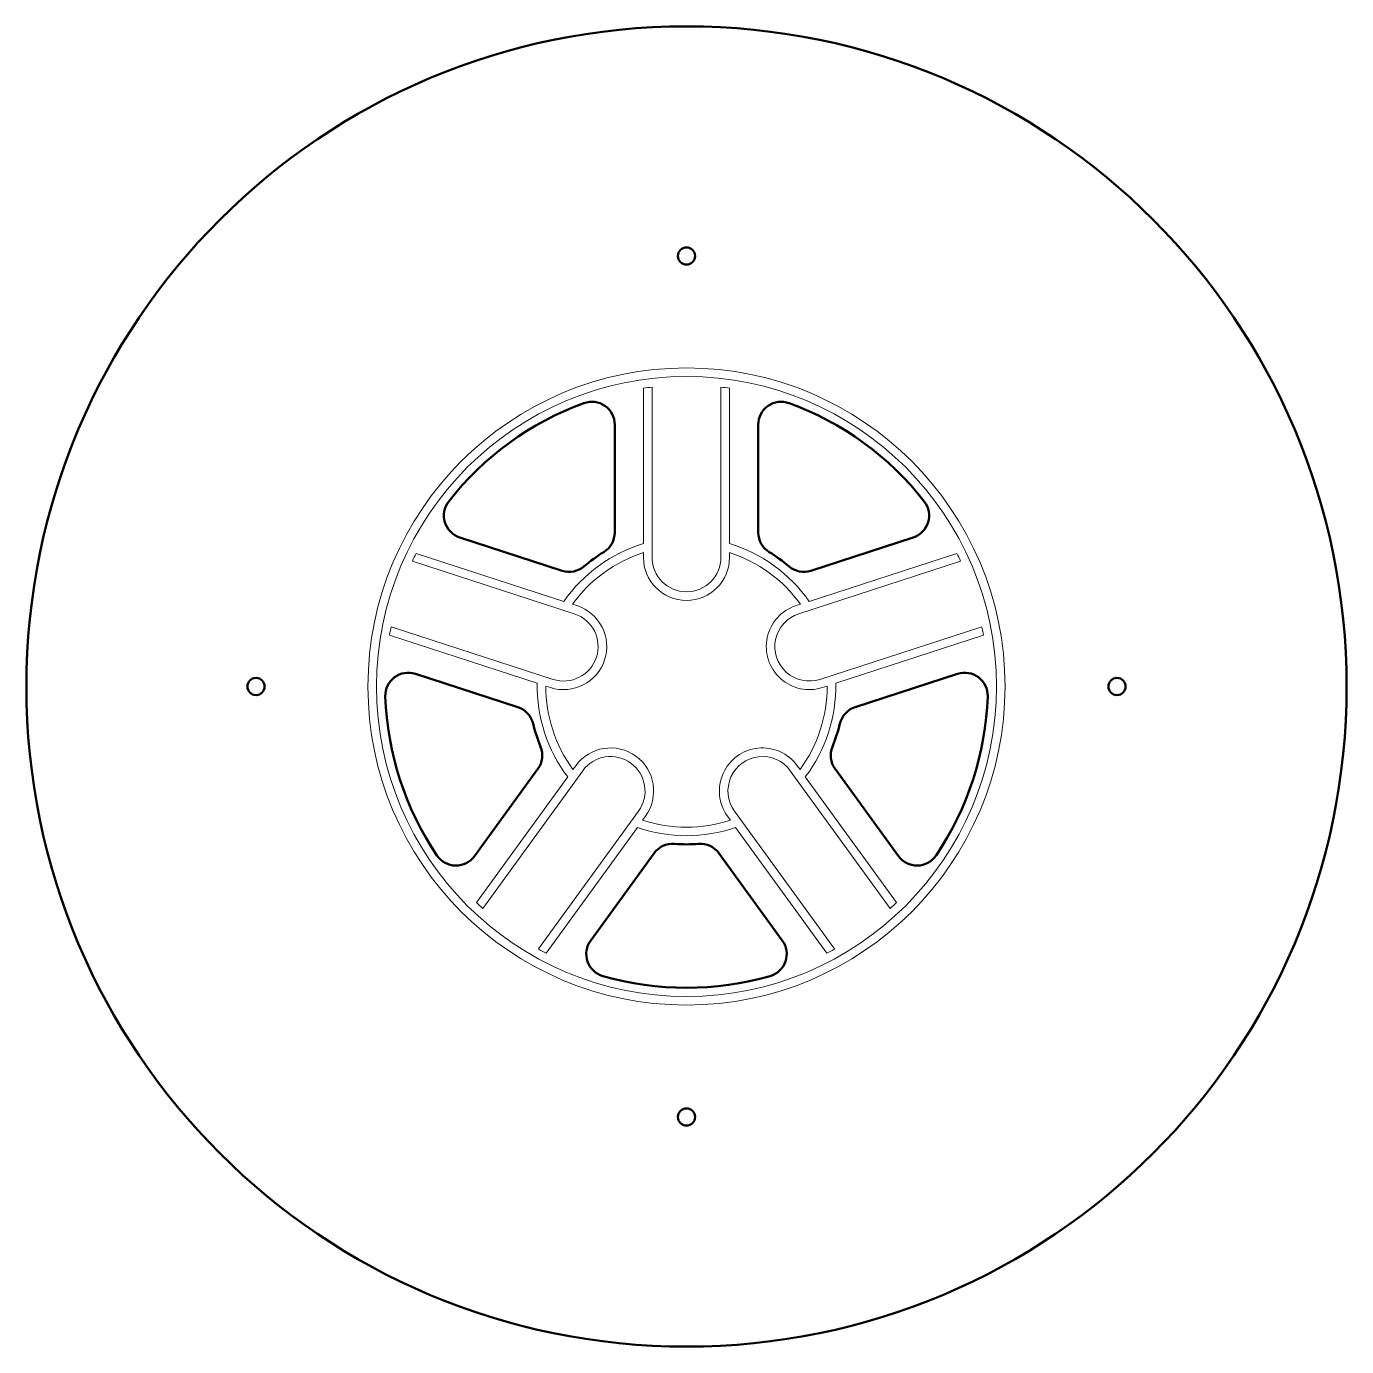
# Model space of a CAD drawing. Header units: millimetres. Extents: x -4457 to 5436, y 521 to 6420.
# Drawn here: x 462.3 to 922.3, y 4365.5 to 4825.5 of the extents above; entities that cross this region are included whole.
import ezdxf

# ---------------------------------------------------------------- set-up
doc = ezdxf.new("R2010")
doc.units = ezdxf.units.MM
doc.header["$MEASUREMENT"] = 0
doc.layers.add('layer 1', color=7, linetype='Continuous')
doc.layers.add('layer 2', color=7, linetype='Continuous')

msp = doc.modelspace()

# ---------------------------------------------------------------- linework, layer by layer
at = {"layer": 'layer 1', "lineweight": 50}
for points, knots in [([(922.3083, 4595.4514), (922.3083, 4722.4768), (819.3339, 4825.4512), (692.3086, 4825.4514), (692.3086, 4825.4514), (565.2832, 4825.4516), (462.3086, 4722.4774), (462.3083, 4595.452), (462.3083, 4595.452), (462.3079, 4468.4266), (565.282, 4365.4519), (692.3073, 4365.4514), (692.3073, 4365.4514), (819.3327, 4365.4509), (922.3076, 4468.4248), (922.3083, 4595.4502)], [0, 0, 0, 0, 0.2, 0.2, 0.2, 0.2, 0.4, 0.4, 0.4, 0.4, 0.6, 0.6, 0.6, 0.6, 1, 1, 1, 1]), ([(695.3083, 4745.4514), (695.3083, 4747.1083), (693.9651, 4748.4514), (692.3083, 4748.4514), (692.3083, 4748.4514), (690.6514, 4748.4514), (689.3083, 4747.1083), (689.3083, 4745.4514), (689.3083, 4745.4514), (689.3083, 4743.7946), (690.6514, 4742.4514), (692.3082, 4742.4514), (692.3082, 4742.4514), (693.9651, 4742.4514), (695.3083, 4743.7945), (695.3083, 4745.4514)], [0, 0, 0, 0, 0.2, 0.2, 0.2, 0.2, 0.4, 0.4, 0.4, 0.4, 0.6, 0.6, 0.6, 0.6, 1, 1, 1, 1]), ([(667.3083, 4686.6654), (667.3083, 4689.2728), (666.0376, 4691.7166), (663.9032, 4693.2142), (663.9032, 4693.2142), (661.7688, 4694.7118), (659.0385, 4695.0753), (656.5866, 4694.1882)], [0, 0, 0, 0, 0.33333333, 0.33333333, 0.33333333, 0.33333333, 1, 1, 1, 1]), ([(728.0299, 4694.1882), (725.578, 4695.0753), (722.8477, 4694.7118), (720.7133, 4693.2142), (720.7133, 4693.2142), (718.5789, 4691.7166), (717.3083, 4689.2728), (717.3083, 4686.6654)], [0, 0, 0, 0, 0.33333333, 0.33333333, 0.33333333, 0.33333333, 1, 1, 1, 1]), ([(609.4425, 4659.9361), (607.8412, 4657.8783), (607.3432, 4655.1693), (608.1079, 4652.6766), (608.1079, 4652.6766), (608.8727, 4650.1839), (610.8042, 4648.2202), (613.284, 4647.4145)], [0, 0, 0, 0, 0.33333333, 0.33333333, 0.33333333, 0.33333333, 1, 1, 1, 1]), ([(771.3325, 4647.4145), (773.8123, 4648.2202), (775.7438, 4650.1839), (776.5086, 4652.6766), (776.5086, 4652.6766), (777.2733, 4655.1693), (776.7753, 4657.8783), (775.174, 4659.936)], [0, 0, 0, 0, 0.33333333, 0.33333333, 0.33333333, 0.33333333, 1, 1, 1, 1]), ([(597.8331, 4599.8617), (595.3534, 4600.6674), (592.6365, 4600.2141), (590.5526, 4598.647), (590.5526, 4598.647), (588.4688, 4597.0798), (587.2794, 4594.5954), (587.3653, 4591.9895)], [0, 0, 0, 0, 0.33333333, 0.33333333, 0.33333333, 0.33333333, 1, 1, 1, 1]), ([(797.2512, 4591.9895), (797.3371, 4594.5954), (796.1478, 4597.0798), (794.0639, 4598.6469), (794.0639, 4598.6469), (791.98, 4600.2141), (789.2632, 4600.6674), (786.7834, 4599.8617)], [0, 0, 0, 0, 0.33333333, 0.33333333, 0.33333333, 0.33333333, 1, 1, 1, 1]), ([(545.3083, 4595.4514), (545.3083, 4597.1083), (543.9651, 4598.4514), (542.3083, 4598.4514), (542.3083, 4598.4514), (540.6514, 4598.4514), (539.3083, 4597.1083), (539.3083, 4595.4514), (539.3083, 4595.4514), (539.3083, 4593.7946), (540.6514, 4592.4514), (542.3082, 4592.4514), (542.3082, 4592.4514), (543.9651, 4592.4514), (545.3083, 4593.7945), (545.3083, 4595.4514)], [0, 0, 0, 0, 0.2, 0.2, 0.2, 0.2, 0.4, 0.4, 0.4, 0.4, 0.6, 0.6, 0.6, 0.6, 1, 1, 1, 1]), ([(845.3083, 4595.4514), (845.3083, 4597.1083), (843.9651, 4598.4514), (842.3083, 4598.4514), (842.3083, 4598.4514), (840.6514, 4598.4514), (839.3083, 4597.1083), (839.3083, 4595.4514), (839.3083, 4595.4514), (839.3083, 4593.7946), (840.6514, 4592.4514), (842.3082, 4592.4514), (842.3082, 4592.4514), (843.9651, 4592.4514), (845.3083, 4593.7945), (845.3083, 4595.4514)], [0, 0, 0, 0, 0.2, 0.2, 0.2, 0.2, 0.4, 0.4, 0.4, 0.4, 0.6, 0.6, 0.6, 0.6, 1, 1, 1, 1]), ([(605.3728, 4536.5683), (606.835, 4534.4095), (609.2575, 4533.0987), (611.8645, 4533.0557), (611.8645, 4533.0557), (614.4716, 4533.0127), (616.936, 4534.2429), (618.4686, 4536.3523)], [0, 0, 0, 0, 0.33333333, 0.33333333, 0.33333333, 0.33333333, 1, 1, 1, 1]), ([(766.1479, 4536.3523), (767.6805, 4534.2429), (770.145, 4533.0127), (772.752, 4533.0557), (772.752, 4533.0557), (775.359, 4533.0987), (777.7815, 4534.4095), (779.2437, 4536.5683)], [0, 0, 0, 0, 0.33333333, 0.33333333, 0.33333333, 0.33333333, 1, 1, 1, 1]), ([(658.9194, 4506.9631), (657.3868, 4504.8536), (656.9784, 4502.1297), (657.8249, 4499.6635), (657.8249, 4499.6635), (658.6714, 4497.1974), (660.6666, 4495.2985), (663.1716, 4494.575)], [0, 0, 0, 0, 0.33333333, 0.33333333, 0.33333333, 0.33333333, 1, 1, 1, 1]), ([(721.4449, 4494.575), (723.9499, 4495.2985), (725.9451, 4497.1974), (726.7916, 4499.6635), (726.7916, 4499.6635), (727.6381, 4502.1297), (727.2297, 4504.8536), (725.6971, 4506.963)], [0, 0, 0, 0, 0.33333333, 0.33333333, 0.33333333, 0.33333333, 1, 1, 1, 1]), ([(695.3083, 4445.4514), (695.3083, 4447.1083), (693.9651, 4448.4514), (692.3083, 4448.4514), (692.3083, 4448.4514), (690.6514, 4448.4514), (689.3083, 4447.1083), (689.3083, 4445.4514), (689.3083, 4445.4514), (689.3083, 4443.7946), (690.6514, 4442.4514), (692.3082, 4442.4514), (692.3082, 4442.4514), (693.9651, 4442.4514), (695.3083, 4443.7945), (695.3083, 4445.4514)], [0, 0, 0, 0, 0.2, 0.2, 0.2, 0.2, 0.4, 0.4, 0.4, 0.4, 0.6, 0.6, 0.6, 0.6, 1, 1, 1, 1])]:
    msp.add_open_spline(points, degree=3, knots=knots, dxfattribs=at)
for points in [[(656.5866, 4694.1882), (637.955, 4687.4476), (621.6108, 4675.5728), (609.4425, 4659.9361)], [(775.174, 4659.9361), (763.0057, 4675.5728), (746.6615, 4687.4476), (728.0299, 4694.1882)], [(667.3083, 4649.117), (667.3083, 4649.117), (667.3083, 4686.6654), (667.3083, 4686.6654)], [(717.3083, 4686.6654), (717.3083, 4686.6654), (717.3083, 4649.117), (717.3083, 4649.117)], [(613.284, 4647.4145), (613.284, 4647.4145), (648.9946, 4635.8114), (648.9946, 4635.8114)], [(663.4987, 4642.3024), (665.866, 4643.758), (667.3082, 4646.338), (667.3083, 4649.117)], [(717.3083, 4649.117), (717.3083, 4646.338), (718.7505, 4643.758), (721.1178, 4642.3024)], [(735.6219, 4635.8114), (735.6219, 4635.8114), (771.3325, 4647.4145), (771.3325, 4647.4145)], [(663.4987, 4642.3024), (661.0925, 4640.8227), (658.8038, 4639.1599), (656.653, 4637.3286)], [(727.9635, 4637.3286), (725.8127, 4639.1599), (723.524, 4640.8227), (721.1178, 4642.3024)], [(648.9946, 4635.8114), (651.6377, 4634.9526), (654.537, 4635.527), (656.653, 4637.3286)], [(727.9635, 4637.3286), (730.0795, 4635.527), (732.9789, 4634.9526), (735.6219, 4635.8114)], [(633.5438, 4588.2586), (633.5438, 4588.2586), (597.8331, 4599.8617), (597.8331, 4599.8617)], [(786.7834, 4599.8617), (786.7834, 4599.8617), (751.0727, 4588.2586), (751.0727, 4588.2586)], [(587.3653, 4591.9895), (588.0186, 4572.1868), (594.2615, 4552.973), (605.3728, 4536.5683)], [(779.2437, 4536.5683), (790.355, 4552.973), (796.5979, 4572.1868), (797.2512, 4591.9895)], [(638.8477, 4582.5297), (638.1948, 4585.2309), (636.1868, 4587.3998), (633.5438, 4588.2586)], [(751.0727, 4588.2586), (748.4297, 4587.3998), (746.4217, 4585.2309), (745.7688, 4582.5297)], [(638.8477, 4582.5297), (639.5114, 4579.7839), (640.3856, 4577.0934), (641.4626, 4574.482)], [(743.154, 4574.482), (744.2309, 4577.0934), (745.1051, 4579.7839), (745.7688, 4582.5297)], [(640.539, 4566.7296), (642.1724, 4568.9779), (642.5221, 4571.9128), (641.4626, 4574.482)], [(743.154, 4574.482), (742.0944, 4571.9129), (742.4441, 4568.9779), (744.0776, 4566.7296)], [(618.4686, 4536.3523), (618.4686, 4536.3523), (640.539, 4566.7296), (640.539, 4566.7296)], [(744.0776, 4566.7296), (744.0776, 4566.7296), (766.1479, 4536.3523), (766.1479, 4536.3523)], [(688.0774, 4540.6144), (685.3065, 4540.8282), (682.6233, 4539.5887), (680.9898, 4537.3404)], [(688.0774, 4540.6144), (690.8938, 4540.3971), (693.7227, 4540.3971), (696.5392, 4540.6144)], [(703.6267, 4537.3404), (701.9932, 4539.5887), (699.31, 4540.8282), (696.5392, 4540.6144)], [(680.9898, 4537.3404), (680.9898, 4537.3404), (658.9194, 4506.9631), (658.9194, 4506.9631)], [(725.6971, 4506.9631), (725.6971, 4506.9631), (703.6267, 4537.3404), (703.6267, 4537.3404)], [(663.1716, 4494.575), (682.207, 4489.0769), (702.4095, 4489.0769), (721.4449, 4494.575)]]:
    msp.add_open_spline(points, degree=3, dxfattribs=at)
at = {"layer": 'layer 2', "color": 240, "lineweight": 9}
for points, knots in [([(803.3083, 4595.4514), (803.3083, 4656.755), (753.612, 4706.4513), (692.3084, 4706.4514), (692.3084, 4706.4514), (631.0049, 4706.4515), (581.3084, 4656.7553), (581.3083, 4595.4517), (581.3083, 4595.4517), (581.3081, 4534.1482), (631.0043, 4484.4517), (692.3078, 4484.4514), (692.3078, 4484.4514), (753.6114, 4484.4512), (803.3079, 4534.1473), (803.3083, 4595.4508)], [0, 0, 0, 0, 0.2, 0.2, 0.2, 0.2, 0.4, 0.4, 0.4, 0.4, 0.6, 0.6, 0.6, 0.6, 1, 1, 1, 1]), ([(800.3083, 4595.4514), (800.3083, 4655.0981), (751.9551, 4703.4513), (692.3084, 4703.4514), (692.3084, 4703.4514), (632.6617, 4703.4515), (584.3084, 4655.0984), (584.3083, 4595.4517), (584.3083, 4595.4517), (584.3081, 4535.805), (632.6611, 4487.4516), (692.3078, 4487.4514), (692.3078, 4487.4514), (751.9545, 4487.4512), (800.3079, 4535.8041), (800.3083, 4595.4508)], [0, 0, 0, 0, 0.2, 0.2, 0.2, 0.2, 0.4, 0.4, 0.4, 0.4, 0.6, 0.6, 0.6, 0.6, 1, 1, 1, 1]), ([(677.3083, 4640.4514), (677.3083, 4632.1672), (684.024, 4625.4514), (692.3082, 4625.4514), (692.3082, 4625.4514), (700.5925, 4625.4514), (707.3082, 4632.1671), (707.3083, 4640.4513)], [0, 0, 0, 0, 0.33333333, 0.33333333, 0.33333333, 0.33333333, 1, 1, 1, 1]), ([(680.3083, 4640.4514), (680.3083, 4633.824), (685.6808, 4628.4514), (692.3082, 4628.4514), (692.3082, 4628.4514), (698.9356, 4628.4514), (704.3082, 4633.8239), (704.3083, 4640.4513)], [0, 0, 0, 0, 0.33333333, 0.33333333, 0.33333333, 0.33333333, 1, 1, 1, 1]), ([(644.8755, 4595.0913), (652.7543, 4592.5313), (661.2166, 4596.8431), (663.7766, 4604.7219), (663.7766, 4604.7219), (666.3365, 4612.6007), (662.0248, 4621.063), (654.146, 4623.623)], [0, 0, 0, 0, 0.33333333, 0.33333333, 0.33333333, 0.33333333, 1, 1, 1, 1]), ([(730.4705, 4623.623), (725.3739, 4621.967), (721.5478, 4617.7177), (720.4336, 4612.4758), (720.4336, 4612.4758), (719.3194, 4607.234), (721.0863, 4601.7959), (725.0688, 4598.21), (725.0688, 4598.21), (729.0513, 4594.6241), (734.6444, 4593.4353), (739.7411, 4595.0913)], [0, 0, 0, 0, 0.25, 0.25, 0.25, 0.25, 0.5, 0.5, 0.5, 0.5, 1, 1, 1, 1]), ([(645.8025, 4597.9445), (652.1055, 4595.8965), (658.8754, 4599.3459), (660.9234, 4605.6489), (660.9234, 4605.6489), (662.9714, 4611.952), (659.522, 4618.7218), (653.219, 4620.7698)], [0, 0, 0, 0, 0.33333333, 0.33333333, 0.33333333, 0.33333333, 1, 1, 1, 1]), ([(731.3976, 4620.7698), (727.3202, 4619.445), (724.2594, 4616.0456), (723.368, 4611.8521), (723.368, 4611.8521), (722.4767, 4607.6586), (723.8902, 4603.3081), (727.0762, 4600.4394), (727.0762, 4600.4394), (730.2622, 4597.5707), (734.7367, 4596.6197), (738.814, 4597.9445)], [0, 0, 0, 0, 0.25, 0.25, 0.25, 0.25, 0.5, 0.5, 0.5, 0.5, 1, 1, 1, 1]), ([(677.9932, 4550.2289), (682.8625, 4556.931), (681.3768, 4566.3115), (674.6747, 4571.1809), (674.6747, 4571.1809), (667.9726, 4576.0503), (658.5921, 4574.5646), (653.7227, 4567.8625)], [0, 0, 0, 0, 0.33333333, 0.33333333, 0.33333333, 0.33333333, 1, 1, 1, 1]), ([(675.5661, 4551.9922), (679.4616, 4557.3539), (678.273, 4564.8583), (672.9114, 4568.7538), (672.9114, 4568.7538), (667.5497, 4572.6493), (660.0453, 4571.4608), (656.1498, 4566.0991)], [0, 0, 0, 0, 0.33333333, 0.33333333, 0.33333333, 0.33333333, 1, 1, 1, 1]), ([(730.8939, 4567.8624), (727.7439, 4572.1979), (722.5203, 4574.5236), (717.1907, 4573.9635), (717.1907, 4573.9635), (711.861, 4573.4033), (707.2351, 4570.0424), (705.0554, 4565.1467), (705.0554, 4565.1467), (702.8757, 4560.251), (703.4734, 4554.5644), (706.6233, 4550.2289)], [0, 0, 0, 0, 0.25, 0.25, 0.25, 0.25, 0.5, 0.5, 0.5, 0.5, 1, 1, 1, 1]), ([(728.4668, 4566.0991), (725.9469, 4569.5675), (721.768, 4571.428), (717.5043, 4570.9799), (717.5043, 4570.9799), (713.2406, 4570.5318), (709.5398, 4567.843), (707.7961, 4563.9265), (707.7961, 4563.9265), (706.0523, 4560.0099), (706.5304, 4555.4606), (709.0504, 4551.9922)], [0, 0, 0, 0, 0.25, 0.25, 0.25, 0.25, 0.5, 0.5, 0.5, 0.5, 1, 1, 1, 1])]:
    msp.add_open_spline(points, degree=3, knots=knots, dxfattribs=at)
for points in [[(680.3083, 4699.7634), (679.3064, 4699.6482), (678.3063, 4699.5185), (677.3083, 4699.3745)], [(677.3083, 4645.241), (677.3083, 4645.241), (677.3083, 4699.3745), (677.3083, 4699.3745)], [(680.3083, 4699.7634), (680.3083, 4699.7634), (680.3083, 4640.4514), (680.3083, 4640.4514)], [(704.3083, 4640.4514), (704.3083, 4640.4514), (704.3083, 4699.7634), (704.3083, 4699.7634)], [(707.3083, 4699.3745), (706.3102, 4699.5185), (705.3101, 4699.6482), (704.3083, 4699.7634)], [(707.3083, 4699.3745), (707.3083, 4699.3745), (707.3083, 4645.241), (707.3083, 4645.241)], [(598.1068, 4641.8312), (597.6614, 4640.9265), (597.229, 4640.0154), (596.8098, 4639.0983)], [(598.1068, 4641.8312), (598.1068, 4641.8312), (649.5908, 4625.1031), (649.5908, 4625.1031)], [(677.3083, 4645.241), (666.0596, 4641.8521), (656.2899, 4634.754), (649.5908, 4625.1031)], [(677.3083, 4642.099), (667.3603, 4638.9001), (658.6954, 4632.6048), (652.579, 4624.1322)], [(677.3083, 4640.4514), (677.3083, 4640.4514), (677.3083, 4642.099), (677.3083, 4642.099)], [(735.0257, 4625.1031), (728.3266, 4634.754), (718.557, 4641.8521), (707.3083, 4645.241)], [(732.0375, 4624.1322), (725.9211, 4632.6048), (717.2563, 4638.9001), (707.3083, 4642.099)], [(707.3083, 4642.099), (707.3083, 4642.099), (707.3083, 4640.4514), (707.3083, 4640.4514)], [(735.0257, 4625.1031), (735.0257, 4625.1031), (786.5097, 4641.8312), (786.5097, 4641.8312)], [(787.8067, 4639.0983), (787.3875, 4640.0154), (786.9551, 4640.9265), (786.5097, 4641.8312)], [(653.2189, 4620.7698), (653.2189, 4620.7698), (596.8098, 4639.0983), (596.8098, 4639.0983)], [(787.8067, 4639.0983), (787.8067, 4639.0983), (731.3976, 4620.7698), (731.3976, 4620.7698)], [(652.579, 4624.1322), (652.579, 4624.1322), (654.146, 4623.623), (654.146, 4623.623)], [(730.4705, 4623.623), (730.4705, 4623.623), (732.0375, 4624.1322), (732.0375, 4624.1322)], [(589.3934, 4616.2729), (589.1934, 4615.2845), (589.0077, 4614.2933), (588.8363, 4613.2995)], [(589.3934, 4616.2729), (589.3934, 4616.2729), (645.8025, 4597.9445), (645.8025, 4597.9445)], [(738.814, 4597.9445), (738.814, 4597.9445), (795.2231, 4616.2729), (795.2231, 4616.2729)], [(795.7802, 4613.2995), (795.6088, 4614.2933), (795.4231, 4615.2845), (795.2231, 4616.2729)], [(640.3203, 4596.5714), (640.3203, 4596.5714), (588.8363, 4613.2995), (588.8363, 4613.2995)], [(795.7802, 4613.2995), (795.7802, 4613.2995), (744.2962, 4596.5714), (744.2962, 4596.5714)], [(640.3203, 4596.5714), (640.0673, 4584.826), (643.799, 4573.3411), (650.9074, 4563.9876)], [(643.3085, 4595.6005), (643.2767, 4585.1508), (646.5864, 4574.9647), (652.7542, 4566.5295)], [(644.8755, 4595.0913), (644.8755, 4595.0913), (643.3085, 4595.6005), (643.3085, 4595.6005)], [(731.8623, 4566.5295), (738.0301, 4574.9646), (741.3398, 4585.1507), (741.308, 4595.6002)], [(733.7091, 4563.9876), (740.8175, 4573.341), (744.5492, 4584.8258), (744.2962, 4596.5711)], [(741.308, 4595.6005), (741.308, 4595.6005), (739.7411, 4595.0913), (739.7411, 4595.0913)], [(652.7542, 4566.5295), (652.7542, 4566.5295), (653.7227, 4567.8624), (653.7227, 4567.8624)], [(730.8939, 4567.8624), (730.8939, 4567.8624), (731.8623, 4566.5295), (731.8623, 4566.5295)], [(619.0886, 4520.1927), (619.0886, 4520.1927), (650.9074, 4563.9876), (650.9074, 4563.9876)], [(656.1497, 4566.0991), (656.1497, 4566.0991), (621.287, 4518.1146), (621.287, 4518.1146)], [(763.3295, 4518.1146), (763.3295, 4518.1146), (728.4668, 4566.0991), (728.4668, 4566.0991)], [(733.7091, 4563.9876), (733.7091, 4563.9876), (765.528, 4520.1927), (765.528, 4520.1927)], [(640.7034, 4504.0078), (640.7034, 4504.0078), (675.5661, 4551.9922), (675.5661, 4551.9922)], [(677.9932, 4550.2289), (677.9932, 4550.2289), (677.0247, 4548.8959), (677.0247, 4548.8959)], [(707.5918, 4548.8959), (707.5918, 4548.8959), (706.6233, 4550.2289), (706.6233, 4550.2289)], [(709.0504, 4551.9922), (709.0504, 4551.9922), (743.9131, 4504.0078), (743.9131, 4504.0078)], [(675.1779, 4546.354), (675.1779, 4546.354), (643.3591, 4502.5591), (643.3591, 4502.5591)], [(675.1779, 4546.354), (686.2703, 4542.4839), (698.3463, 4542.4839), (709.4386, 4546.354)], [(677.0247, 4548.8959), (686.9531, 4545.6366), (697.6634, 4545.6366), (707.5918, 4548.8959)], [(741.2574, 4502.5591), (741.2574, 4502.5591), (709.4386, 4546.354), (709.4386, 4546.354)], [(619.0886, 4520.1927), (619.8114, 4519.4895), (620.5442, 4518.7967), (621.287, 4518.1146)], [(763.3295, 4518.1146), (764.0723, 4518.7967), (764.8052, 4519.4895), (765.528, 4520.1927)], [(640.7034, 4504.0078), (641.5816, 4503.5122), (642.4669, 4503.0292), (643.3591, 4502.5591)], [(741.2574, 4502.5591), (742.1496, 4503.0292), (743.0349, 4503.5122), (743.9131, 4504.0078)]]:
    msp.add_open_spline(points, degree=3, dxfattribs=at)

doc.saveas('drawing.dxf')
